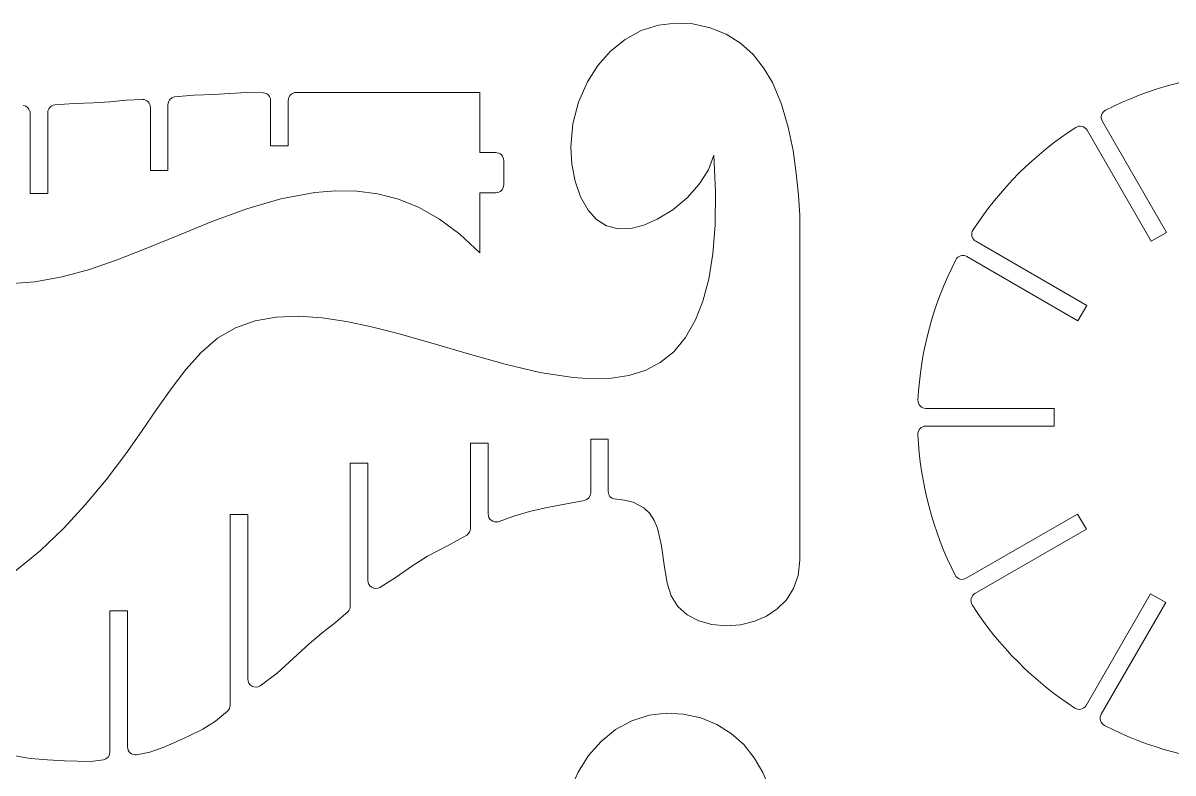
# Model space of a CAD drawing. Header units: millimetres. Extents: x 233 to 3100, y -866 to 268.
# Drawn here: x 705 to 992, y -613.2 to -426.2 of the extents above; entities that cross this region are included whole.
import ezdxf

# ---------------------------------------------------------------- set-up
doc = ezdxf.new("R2010")
doc.units = ezdxf.units.MM
doc.header["$MEASUREMENT"] = 0
doc.layers.add('layer 1', color=7, linetype='Continuous')

msp = doc.modelspace()

# ---------------------------------------------------------------- linework, layer by layer
at = {"layer": 'layer 1', "lineweight": 9}
for points, knots in [([(898.8539, -474.0684), (898.8539, -474.0684), (898.4994, -469.143), (898.4994, -469.143), (898.4994, -469.143), (898.4994, -469.143), (897.9721, -463.7027), (897.9721, -463.7027), (897.9721, -463.7027), (897.9721, -463.7027), (897.1648, -457.9593), (897.1648, -457.9593), (897.1648, -457.9593), (897.1648, -457.9593), (895.9703, -452.1245), (895.9703, -452.1245), (895.9703, -452.1245), (895.9703, -452.1245), (894.2813, -446.4101), (894.2813, -446.4101), (894.2813, -446.4101), (894.2813, -446.4101), (891.9908, -441.028), (891.9908, -441.028), (891.9908, -441.028), (891.9908, -441.028), (889.8137, -437.3368), (889.8137, -437.3368), (889.8137, -437.3368), (889.8137, -437.3368), (887.1927, -434.0409), (887.1927, -434.0409), (887.1927, -434.0409), (887.1927, -434.0409), (884.0825, -431.2298), (884.0825, -431.2298), (884.0825, -431.2298), (884.0825, -431.2298), (880.4621, -428.9872), (880.4621, -428.9872), (880.4621, -428.9872), (880.4621, -428.9872), (876.4425, -427.3671), (876.4425, -427.3671), (876.4425, -427.3671), (876.4425, -427.3671), (872.1801, -426.4128), (872.1801, -426.4128), (872.1801, -426.4128), (872.1801, -426.4128), (867.8311, -426.168), (867.8311, -426.168), (867.8311, -426.168), (867.8311, -426.168), (863.5521, -426.676), (863.5521, -426.676), (863.5521, -426.676), (863.5521, -426.676), (859.2229, -428.0753), (859.2229, -428.0753), (859.2229, -428.0753), (859.2229, -428.0753), (855.2218, -430.2907), (855.2218, -430.2907), (855.2218, -430.2907), (855.2218, -430.2907), (851.6139, -433.2257), (851.6139, -433.2257), (851.6139, -433.2257), (851.6139, -433.2257), (848.4642, -436.7834), (848.4642, -436.7834), (848.4642, -436.7834), (848.4642, -436.7834), (845.8378, -440.8672), (845.8378, -440.8672), (845.8378, -440.8672), (845.8378, -440.8672), (843.6123, -445.9041), (843.6123, -445.9041), (843.6123, -445.9041), (843.6123, -445.9041), (842.2024, -451.3383), (842.2024, -451.3383), (842.2024, -451.3383), (842.2024, -451.3383), (841.6972, -457.0372), (841.6972, -457.0372), (841.6972, -457.0372), (841.6972, -457.0372), (841.9606, -461.389), (841.9606, -461.389), (841.9606, -461.389), (841.9606, -461.389), (842.7775, -465.623), (842.7775, -465.623), (842.7775, -465.623), (842.7775, -465.623), (844.1346, -469.5226), (844.1346, -469.5226), (844.1346, -469.5226), (844.1346, -469.5226), (846.0185, -472.8711), (846.0185, -472.8711), (846.0185, -472.8711), (846.0185, -472.8711), (848.1246, -475.2096), (848.1246, -475.2096), (848.1246, -475.2096), (848.1246, -475.2096), (850.6269, -476.7893), (850.6269, -476.7893), (850.6269, -476.7893), (850.6269, -476.7893), (853.499, -477.4978), (853.499, -477.4978), (853.499, -477.4978), (853.499, -477.4978), (856.6421, -477.3907), (856.6421, -477.3907), (856.6421, -477.3907), (856.6421, -477.3907), (859.9386, -476.5676), (859.9386, -476.5676), (859.9386, -476.5676), (859.9386, -476.5676), (863.2707, -475.1282), (863.2707, -475.1282), (863.2707, -475.1282), (863.2707, -475.1282), (867.1508, -472.7278), (867.1508, -472.7278), (867.1508, -472.7278), (867.1508, -472.7278), (870.7094, -469.7558), (870.7094, -469.7558), (870.7094, -469.7558), (870.7094, -469.7558), (873.7434, -466.3843), (873.7434, -466.3843), (873.7434, -466.3843), (873.7434, -466.3843), (876.0493, -462.7856), (876.0493, -462.7856), (876.0493, -462.7856), (876.0493, -462.7856), (877.4238, -459.1319), (877.4238, -459.1319)], [0, 0, 0, 0, 0.02631579, 0.02631579, 0.02631579, 0.02631579, 0.05263158, 0.05263158, 0.05263158, 0.05263158, 0.07894737, 0.07894737, 0.07894737, 0.07894737, 0.10526316, 0.10526316, 0.10526316, 0.10526316, 0.13157895, 0.13157895, 0.13157895, 0.13157895, 0.15789474, 0.15789474, 0.15789474, 0.15789474, 0.18421053, 0.18421053, 0.18421053, 0.18421053, 0.21052632, 0.21052632, 0.21052632, 0.21052632, 0.23684211, 0.23684211, 0.23684211, 0.23684211, 0.26315789, 0.26315789, 0.26315789, 0.26315789, 0.28947368, 0.28947368, 0.28947368, 0.28947368, 0.31578947, 0.31578947, 0.31578947, 0.31578947, 0.34210526, 0.34210526, 0.34210526, 0.34210526, 0.36842105, 0.36842105, 0.36842105, 0.36842105, 0.39473684, 0.39473684, 0.39473684, 0.39473684, 0.42105263, 0.42105263, 0.42105263, 0.42105263, 0.44736842, 0.44736842, 0.44736842, 0.44736842, 0.47368421, 0.47368421, 0.47368421, 0.47368421, 0.5, 0.5, 0.5, 0.5, 0.52631579, 0.52631579, 0.52631579, 0.52631579, 0.55263158, 0.55263158, 0.55263158, 0.55263158, 0.57894737, 0.57894737, 0.57894737, 0.57894737, 0.60526316, 0.60526316, 0.60526316, 0.60526316, 0.63157895, 0.63157895, 0.63157895, 0.63157895, 0.65789474, 0.65789474, 0.65789474, 0.65789474, 0.68421053, 0.68421053, 0.68421053, 0.68421053, 0.71052632, 0.71052632, 0.71052632, 0.71052632, 0.73684211, 0.73684211, 0.73684211, 0.73684211, 0.76315789, 0.76315789, 0.76315789, 0.76315789, 0.78947368, 0.78947368, 0.78947368, 0.78947368, 0.81578947, 0.81578947, 0.81578947, 0.81578947, 0.84210526, 0.84210526, 0.84210526, 0.84210526, 0.86842105, 0.86842105, 0.86842105, 0.86842105, 0.89473684, 0.89473684, 0.89473684, 0.89473684, 0.92105263, 0.92105263, 0.92105263, 0.92105263, 0.94736842, 0.94736842, 0.94736842, 0.94736842, 1, 1, 1, 1]), ([(764.9162, -443.5587), (764.9162, -443.5587), (760.7696, -443.4871), (760.7696, -443.4871), (760.7696, -443.4871), (760.7696, -443.4871), (756.6277, -443.7331), (756.6277, -443.7331), (756.6277, -443.7331), (756.6277, -443.7331), (752.4874, -443.9897), (752.4874, -443.9897), (752.4874, -443.9897), (752.4874, -443.9897), (747.6187, -444.1283), (747.6187, -444.1283), (747.6187, -444.1283), (747.6187, -444.1283), (742.8091, -444.5908), (742.8091, -444.5908)], [0, 0, 0, 0, 0.16666667, 0.16666667, 0.16666667, 0.16666667, 0.33333333, 0.33333333, 0.33333333, 0.33333333, 0.5, 0.5, 0.5, 0.5, 0.66666667, 0.66666667, 0.66666667, 0.66666667, 1, 1, 1, 1]), ([(773.1563, -443.4969), (772.6259, -443.4969), (772.1172, -443.7076), (771.7421, -444.0827), (771.7421, -444.0827), (771.367, -444.4578), (771.1563, -444.9665), (771.1563, -445.4969)], [0, 0, 0, 0, 0.33333333, 0.33333333, 0.33333333, 0.33333333, 1, 1, 1, 1]), ([(734.7962, -445.2242), (734.7962, -445.2242), (730.707, -445.4011), (730.707, -445.4011), (730.707, -445.4011), (730.707, -445.4011), (726.6264, -445.8239), (726.6264, -445.8239), (726.6264, -445.8239), (726.6264, -445.8239), (722.536, -446.1057), (722.536, -446.1057), (722.536, -446.1057), (722.536, -446.1057), (717.7055, -446.2437), (717.7055, -446.2437), (717.7055, -446.2437), (717.7055, -446.2437), (712.8923, -446.6098), (712.8923, -446.6098)], [0, 0, 0, 0, 0.16666667, 0.16666667, 0.16666667, 0.16666667, 0.33333333, 0.33333333, 0.33333333, 0.33333333, 0.5, 0.5, 0.5, 0.5, 0.66666667, 0.66666667, 0.66666667, 0.66666667, 1, 1, 1, 1]), ([(975.1724, -447.9193), (974.6846, -448.169), (974.3205, -448.6078), (974.1653, -449.1334), (974.1653, -449.1334), (974.0102, -449.659), (974.0774, -450.2252), (974.3514, -450.6998)], [0, 0, 0, 0, 0.33333333, 0.33333333, 0.33333333, 0.33333333, 1, 1, 1, 1]), ([(970.5377, -452.8943), (970.264, -452.4202), (969.8079, -452.079), (969.2757, -451.9503), (969.2757, -451.9503), (968.7436, -451.8216), (968.182, -451.9167), (967.7219, -452.2134)], [0, 0, 0, 0, 0.33333333, 0.33333333, 0.33333333, 0.33333333, 1, 1, 1, 1]), ([(877.4238, -459.1319), (877.4238, -459.1319), (877.8099, -468.2971), (877.8099, -468.2971), (877.8099, -468.2971), (877.8099, -468.2971), (877.7046, -476.4723), (877.7046, -476.4723), (877.7046, -476.4723), (877.7046, -476.4723), (877.1314, -483.7057), (877.1314, -483.7057), (877.1314, -483.7057), (877.1314, -483.7057), (876.1135, -490.0455), (876.1135, -490.0455), (876.1135, -490.0455), (876.1135, -490.0455), (874.6743, -495.5402), (874.6743, -495.5402), (874.6743, -495.5402), (874.6743, -495.5402), (872.837, -500.2378), (872.837, -500.2378), (872.837, -500.2378), (872.837, -500.2378), (870.3234, -504.6301), (870.3234, -504.6301), (870.3234, -504.6301), (870.3234, -504.6301), (867.3687, -508.1435), (867.3687, -508.1435), (867.3687, -508.1435), (867.3687, -508.1435), (864.0063, -510.8468), (864.0063, -510.8468), (864.0063, -510.8468), (864.0063, -510.8468), (860.2693, -512.8086), (860.2693, -512.8086), (860.2693, -512.8086), (860.2693, -512.8086), (856.191, -514.0977), (856.191, -514.0977), (856.191, -514.0977), (856.191, -514.0977), (851.8045, -514.7828), (851.8045, -514.7828), (851.8045, -514.7828), (851.8045, -514.7828), (847.143, -514.9325), (847.143, -514.9325), (847.143, -514.9325), (847.143, -514.9325), (842.2398, -514.6158), (842.2398, -514.6158), (842.2398, -514.6158), (842.2398, -514.6158), (833.9748, -513.3099), (833.9748, -513.3099), (833.9748, -513.3099), (833.9748, -513.3099), (825.312, -511.2671), (825.312, -511.2671), (825.312, -511.2671), (825.312, -511.2671), (816.3875, -508.7686), (816.3875, -508.7686), (816.3875, -508.7686), (816.3875, -508.7686), (807.3373, -506.0961), (807.3373, -506.0961), (807.3373, -506.0961), (807.3373, -506.0961), (798.2974, -503.5309), (798.2974, -503.5309), (798.2974, -503.5309), (798.2974, -503.5309), (791.922, -501.9203), (791.922, -501.9203), (791.922, -501.9203), (791.922, -501.9203), (785.6709, -500.6107), (785.6709, -500.6107), (785.6709, -500.6107), (785.6709, -500.6107), (779.5936, -499.7046), (779.5936, -499.7046), (779.5936, -499.7046), (779.5936, -499.7046), (773.7397, -499.3046), (773.7397, -499.3046), (773.7397, -499.3046), (773.7397, -499.3046), (768.1588, -499.5133), (768.1588, -499.5133), (768.1588, -499.5133), (768.1588, -499.5133), (762.9004, -500.4332), (762.9004, -500.4332), (762.9004, -500.4332), (762.9004, -500.4332), (758.0142, -502.167), (758.0142, -502.167), (758.0142, -502.167), (758.0142, -502.167), (753.5455, -504.8108), (753.5455, -504.8108), (753.5455, -504.8108), (753.5455, -504.8108), (749.4569, -508.3315), (749.4569, -508.3315), (749.4569, -508.3315), (749.4569, -508.3315), (745.6338, -512.5761), (745.6338, -512.5761), (745.6338, -512.5761), (745.6338, -512.5761), (741.9587, -517.3871), (741.9587, -517.3871), (741.9587, -517.3871), (741.9587, -517.3871), (738.3144, -522.6072), (738.3144, -522.6072), (738.3144, -522.6072), (738.3144, -522.6072), (734.5833, -528.0788), (734.5833, -528.0788), (734.5833, -528.0788), (734.5833, -528.0788), (730.6502, -533.6454), (730.6502, -533.6454), (730.6502, -533.6454), (730.6502, -533.6454), (725.7422, -540.093), (725.7422, -540.093), (725.7422, -540.093), (725.7422, -540.093), (720.5247, -546.3506), (720.5247, -546.3506), (720.5247, -546.3506), (720.5247, -546.3506), (715.0394, -552.2742), (715.0394, -552.2742), (715.0394, -552.2742), (715.0394, -552.2742), (709.3278, -557.7198), (709.3278, -557.7198), (709.3278, -557.7198), (709.3278, -557.7198), (703.4314, -562.5434), (703.4314, -562.5434), (703.4314, -562.5434), (703.4314, -562.5434), (697.392, -566.6011), (697.392, -566.6011), (697.392, -566.6011), (697.392, -566.6011), (692.7935, -569.0551), (692.7935, -569.0551), (692.7935, -569.0551), (692.7935, -569.0551), (688.1555, -570.9364), (688.1555, -570.9364), (688.1555, -570.9364), (688.1555, -570.9364), (683.4954, -572.1844), (683.4954, -572.1844), (683.4954, -572.1844), (683.4954, -572.1844), (678.8309, -572.7383), (678.8309, -572.7383), (678.8309, -572.7383), (678.8309, -572.7383), (674.1794, -572.5374), (674.1794, -572.5374), (674.1794, -572.5374), (674.1794, -572.5374), (669.5574, -571.5296), (669.5574, -571.5296), (669.5574, -571.5296), (669.5574, -571.5296), (664.9654, -569.7852), (664.9654, -569.7852), (664.9654, -569.7852), (664.9654, -569.7852), (660.3918, -567.4642), (660.3918, -567.4642), (660.3918, -567.4642), (660.3918, -567.4642), (655.1726, -564.3132), (655.1726, -564.3132), (655.1726, -564.3132), (655.1726, -564.3132), (649.945, -560.8622), (649.945, -560.8622), (649.945, -560.8622), (649.945, -560.8622), (644.6918, -557.353), (644.6918, -557.353), (644.6918, -557.353), (644.6918, -557.353), (639.3955, -554.0273), (639.3955, -554.0273), (639.3955, -554.0273), (639.3955, -554.0273), (634.0389, -551.127), (634.0389, -551.127), (634.0389, -551.127), (634.0389, -551.127), (628.6045, -548.8937), (628.6045, -548.8937), (628.6045, -548.8937), (628.6045, -548.8937), (623.0782, -547.5258), (623.0782, -547.5258), (623.0782, -547.5258), (623.0782, -547.5258), (616.5187, -546.9807), (616.5187, -546.9807), (616.5187, -546.9807), (616.5187, -546.9807), (609.8504, -547.4125), (609.8504, -547.4125), (609.8504, -547.4125), (609.8504, -547.4125), (603.0864, -548.6589), (603.0864, -548.6589), (603.0864, -548.6589), (603.0864, -548.6589), (596.2393, -550.5574), (596.2393, -550.5574), (596.2393, -550.5574), (596.2393, -550.5574), (589.3222, -552.9457), (589.3222, -552.9457), (589.3222, -552.9457), (589.3222, -552.9457), (582.3476, -555.6613), (582.3476, -555.6613), (582.3476, -555.6613), (582.3476, -555.6613), (573.9206, -559.1235), (573.9206, -559.1235), (573.9206, -559.1235), (573.9206, -559.1235), (565.4517, -562.5426), (565.4517, -562.5426), (565.4517, -562.5426), (565.4517, -562.5426), (556.9631, -565.638), (556.9631, -565.638), (556.9631, -565.638), (556.9631, -565.638), (548.4769, -568.129), (548.4769, -568.129), (548.4769, -568.129), (548.4769, -568.129), (540.0155, -569.7351), (540.0155, -569.7351), (540.0155, -569.7351), (540.0155, -569.7351), (534.7494, -570.1647), (534.7494, -570.1647), (534.7494, -570.1647), (534.7494, -570.1647), (529.5071, -570.0706), (529.5071, -570.0706), (529.5071, -570.0706), (529.5071, -570.0706), (524.2938, -569.3841), (524.2938, -569.3841), (524.2938, -569.3841), (524.2938, -569.3841), (519.1151, -568.0367), (519.1151, -568.0367), (519.1151, -568.0367), (519.1151, -568.0367), (513.9763, -565.96), (513.9763, -565.96), (513.9763, -565.96), (513.9763, -565.96), (508.8829, -563.0854), (508.8829, -563.0854), (508.8829, -563.0854), (508.8829, -563.0854), (503.8403, -559.3445), (503.8403, -559.3445), (503.8403, -559.3445), (503.8403, -559.3445), (498.8539, -554.6686), (498.8539, -554.6686)], [0, 0, 0, 0, 0.01351351, 0.01351351, 0.01351351, 0.01351351, 0.02702703, 0.02702703, 0.02702703, 0.02702703, 0.04054054, 0.04054054, 0.04054054, 0.04054054, 0.05405405, 0.05405405, 0.05405405, 0.05405405, 0.06756757, 0.06756757, 0.06756757, 0.06756757, 0.08108108, 0.08108108, 0.08108108, 0.08108108, 0.09459459, 0.09459459, 0.09459459, 0.09459459, 0.10810811, 0.10810811, 0.10810811, 0.10810811, 0.12162162, 0.12162162, 0.12162162, 0.12162162, 0.13513514, 0.13513514, 0.13513514, 0.13513514, 0.14864865, 0.14864865, 0.14864865, 0.14864865, 0.16216216, 0.16216216, 0.16216216, 0.16216216, 0.17567568, 0.17567568, 0.17567568, 0.17567568, 0.18918919, 0.18918919, 0.18918919, 0.18918919, 0.2027027, 0.2027027, 0.2027027, 0.2027027, 0.21621622, 0.21621622, 0.21621622, 0.21621622, 0.22972973, 0.22972973, 0.22972973, 0.22972973, 0.24324324, 0.24324324, 0.24324324, 0.24324324, 0.25675676, 0.25675676, 0.25675676, 0.25675676, 0.27027027, 0.27027027, 0.27027027, 0.27027027, 0.28378378, 0.28378378, 0.28378378, 0.28378378, 0.2972973, 0.2972973, 0.2972973, 0.2972973, 0.31081081, 0.31081081, 0.31081081, 0.31081081, 0.32432432, 0.32432432, 0.32432432, 0.32432432, 0.33783784, 0.33783784, 0.33783784, 0.33783784, 0.35135135, 0.35135135, 0.35135135, 0.35135135, 0.36486486, 0.36486486, 0.36486486, 0.36486486, 0.37837838, 0.37837838, 0.37837838, 0.37837838, 0.39189189, 0.39189189, 0.39189189, 0.39189189, 0.40540541, 0.40540541, 0.40540541, 0.40540541, 0.41891892, 0.41891892, 0.41891892, 0.41891892, 0.43243243, 0.43243243, 0.43243243, 0.43243243, 0.44594595, 0.44594595, 0.44594595, 0.44594595, 0.45945946, 0.45945946, 0.45945946, 0.45945946, 0.47297297, 0.47297297, 0.47297297, 0.47297297, 0.48648649, 0.48648649, 0.48648649, 0.48648649, 0.5, 0.5, 0.5, 0.5, 0.51351351, 0.51351351, 0.51351351, 0.51351351, 0.52702703, 0.52702703, 0.52702703, 0.52702703, 0.54054054, 0.54054054, 0.54054054, 0.54054054, 0.55405405, 0.55405405, 0.55405405, 0.55405405, 0.56756757, 0.56756757, 0.56756757, 0.56756757, 0.58108108, 0.58108108, 0.58108108, 0.58108108, 0.59459459, 0.59459459, 0.59459459, 0.59459459, 0.60810811, 0.60810811, 0.60810811, 0.60810811, 0.62162162, 0.62162162, 0.62162162, 0.62162162, 0.63513514, 0.63513514, 0.63513514, 0.63513514, 0.64864865, 0.64864865, 0.64864865, 0.64864865, 0.66216216, 0.66216216, 0.66216216, 0.66216216, 0.67567568, 0.67567568, 0.67567568, 0.67567568, 0.68918919, 0.68918919, 0.68918919, 0.68918919, 0.7027027, 0.7027027, 0.7027027, 0.7027027, 0.71621622, 0.71621622, 0.71621622, 0.71621622, 0.72972973, 0.72972973, 0.72972973, 0.72972973, 0.74324324, 0.74324324, 0.74324324, 0.74324324, 0.75675676, 0.75675676, 0.75675676, 0.75675676, 0.77027027, 0.77027027, 0.77027027, 0.77027027, 0.78378378, 0.78378378, 0.78378378, 0.78378378, 0.7972973, 0.7972973, 0.7972973, 0.7972973, 0.81081081, 0.81081081, 0.81081081, 0.81081081, 0.82432432, 0.82432432, 0.82432432, 0.82432432, 0.83783784, 0.83783784, 0.83783784, 0.83783784, 0.85135135, 0.85135135, 0.85135135, 0.85135135, 0.86486486, 0.86486486, 0.86486486, 0.86486486, 0.87837838, 0.87837838, 0.87837838, 0.87837838, 0.89189189, 0.89189189, 0.89189189, 0.89189189, 0.90540541, 0.90540541, 0.90540541, 0.90540541, 0.91891892, 0.91891892, 0.91891892, 0.91891892, 0.93243243, 0.93243243, 0.93243243, 0.93243243, 0.94594595, 0.94594595, 0.94594595, 0.94594595, 0.95945946, 0.95945946, 0.95945946, 0.95945946, 0.97297297, 0.97297297, 0.97297297, 0.97297297, 1, 1, 1, 1]), ([(824.9563, -460.4969), (824.9563, -459.9665), (824.7456, -459.4578), (824.3705, -459.0827), (824.3705, -459.0827), (823.9954, -458.7076), (823.4867, -458.4969), (822.9563, -458.4969)], [0, 0, 0, 0, 0.33333333, 0.33333333, 0.33333333, 0.33333333, 1, 1, 1, 1]), ([(440.3864, -579.0336), (440.3864, -579.0336), (440.0003, -569.8684), (440.0003, -569.8684), (440.0003, -569.8684), (440.0003, -569.8684), (440.1056, -561.6932), (440.1056, -561.6932), (440.1056, -561.6932), (440.1056, -561.6932), (440.6788, -554.4598), (440.6788, -554.4598), (440.6788, -554.4598), (440.6788, -554.4598), (441.6967, -548.12), (441.6967, -548.12), (441.6967, -548.12), (441.6967, -548.12), (443.136, -542.6253), (443.136, -542.6253), (443.136, -542.6253), (443.136, -542.6253), (444.9732, -537.9277), (444.9732, -537.9277), (444.9732, -537.9277), (444.9732, -537.9277), (447.4868, -533.5354), (447.4868, -533.5354), (447.4868, -533.5354), (447.4868, -533.5354), (450.4415, -530.022), (450.4415, -530.022), (450.4415, -530.022), (450.4415, -530.022), (453.8039, -527.3187), (453.8039, -527.3187), (453.8039, -527.3187), (453.8039, -527.3187), (457.5409, -525.3569), (457.5409, -525.3569), (457.5409, -525.3569), (457.5409, -525.3569), (461.6192, -524.0678), (461.6192, -524.0678), (461.6192, -524.0678), (461.6192, -524.0678), (466.0057, -523.3827), (466.0057, -523.3827), (466.0057, -523.3827), (466.0057, -523.3827), (470.6672, -523.2329), (470.6672, -523.2329), (470.6672, -523.2329), (470.6672, -523.2329), (475.5704, -523.5497), (475.5704, -523.5497), (475.5704, -523.5497), (475.5704, -523.5497), (483.8354, -524.8556), (483.8354, -524.8556), (483.8354, -524.8556), (483.8354, -524.8556), (492.4982, -526.8984), (492.4982, -526.8984), (492.4982, -526.8984), (492.4982, -526.8984), (501.4227, -529.3969), (501.4227, -529.3969), (501.4227, -529.3969), (501.4227, -529.3969), (510.4729, -532.0694), (510.4729, -532.0694), (510.4729, -532.0694), (510.4729, -532.0694), (519.5128, -534.6346), (519.5128, -534.6346), (519.5128, -534.6346), (519.5128, -534.6346), (525.8882, -536.2452), (525.8882, -536.2452), (525.8882, -536.2452), (525.8882, -536.2452), (532.1393, -537.5548), (532.1393, -537.5548), (532.1393, -537.5548), (532.1393, -537.5548), (538.2166, -538.4609), (538.2166, -538.4609), (538.2166, -538.4609), (538.2166, -538.4609), (544.0705, -538.8609), (544.0705, -538.8609), (544.0705, -538.8609), (544.0705, -538.8609), (549.6514, -538.6522), (549.6514, -538.6522), (549.6514, -538.6522), (549.6514, -538.6522), (554.9098, -537.7323), (554.9098, -537.7323), (554.9098, -537.7323), (554.9098, -537.7323), (559.796, -535.9985), (559.796, -535.9985), (559.796, -535.9985), (559.796, -535.9985), (564.2647, -533.3547), (564.2647, -533.3547), (564.2647, -533.3547), (564.2647, -533.3547), (568.3533, -529.834), (568.3533, -529.834), (568.3533, -529.834), (568.3533, -529.834), (572.1764, -525.5894), (572.1764, -525.5894), (572.1764, -525.5894), (572.1764, -525.5894), (575.8515, -520.7784), (575.8515, -520.7784), (575.8515, -520.7784), (575.8515, -520.7784), (579.4959, -515.5583), (579.4959, -515.5583), (579.4959, -515.5583), (579.4959, -515.5583), (583.2269, -510.0867), (583.2269, -510.0867), (583.2269, -510.0867), (583.2269, -510.0867), (587.1601, -504.5201), (587.1601, -504.5201), (587.1601, -504.5201), (587.1601, -504.5201), (592.068, -498.0725), (592.068, -498.0725), (592.068, -498.0725), (592.068, -498.0725), (597.2855, -491.8149), (597.2855, -491.8149), (597.2855, -491.8149), (597.2855, -491.8149), (602.7708, -485.8913), (602.7708, -485.8913), (602.7708, -485.8913), (602.7708, -485.8913), (608.4824, -480.4457), (608.4824, -480.4457), (608.4824, -480.4457), (608.4824, -480.4457), (614.3788, -475.6221), (614.3788, -475.6221), (614.3788, -475.6221), (614.3788, -475.6221), (620.4182, -471.5644), (620.4182, -471.5644), (620.4182, -471.5644), (620.4182, -471.5644), (625.0167, -469.1104), (625.0167, -469.1104), (625.0167, -469.1104), (625.0167, -469.1104), (629.6548, -467.2291), (629.6548, -467.2291), (629.6548, -467.2291), (629.6548, -467.2291), (634.3148, -465.9811), (634.3148, -465.9811), (634.3148, -465.9811), (634.3148, -465.9811), (638.9793, -465.4272), (638.9793, -465.4272), (638.9793, -465.4272), (638.9793, -465.4272), (643.6308, -465.6281), (643.6308, -465.6281), (643.6308, -465.6281), (643.6308, -465.6281), (648.2528, -466.6359), (648.2528, -466.6359), (648.2528, -466.6359), (648.2528, -466.6359), (652.8448, -468.3802), (652.8448, -468.3802), (652.8448, -468.3802), (652.8448, -468.3802), (657.4184, -470.7013), (657.4184, -470.7013), (657.4184, -470.7013), (657.4184, -470.7013), (662.6376, -473.8523), (662.6376, -473.8523), (662.6376, -473.8523), (662.6376, -473.8523), (667.8652, -477.3033), (667.8652, -477.3033), (667.8652, -477.3033), (667.8652, -477.3033), (673.1184, -480.8125), (673.1184, -480.8125), (673.1184, -480.8125), (673.1184, -480.8125), (678.4147, -484.1381), (678.4147, -484.1381), (678.4147, -484.1381), (678.4147, -484.1381), (683.7713, -487.0385), (683.7713, -487.0385), (683.7713, -487.0385), (683.7713, -487.0385), (689.2057, -489.2718), (689.2057, -489.2718), (689.2057, -489.2718), (689.2057, -489.2718), (694.732, -490.6397), (694.732, -490.6397), (694.732, -490.6397), (694.732, -490.6397), (701.2915, -491.1848), (701.2915, -491.1848), (701.2915, -491.1848), (701.2915, -491.1848), (707.9598, -490.753), (707.9598, -490.753), (707.9598, -490.753), (707.9598, -490.753), (714.7238, -489.5066), (714.7238, -489.5066), (714.7238, -489.5066), (714.7238, -489.5066), (721.5709, -487.6081), (721.5709, -487.6081), (721.5709, -487.6081), (721.5709, -487.6081), (728.488, -485.2198), (728.488, -485.2198), (728.488, -485.2198), (728.488, -485.2198), (735.4626, -482.5042), (735.4626, -482.5042), (735.4626, -482.5042), (735.4626, -482.5042), (743.8896, -479.042), (743.8896, -479.042), (743.8896, -479.042), (743.8896, -479.042), (752.3585, -475.6229), (752.3585, -475.6229), (752.3585, -475.6229), (752.3585, -475.6229), (760.8471, -472.5275), (760.8471, -472.5275), (760.8471, -472.5275), (760.8471, -472.5275), (769.3333, -470.0365), (769.3333, -470.0365), (769.3333, -470.0365), (769.3333, -470.0365), (777.7947, -468.4304), (777.7947, -468.4304), (777.7947, -468.4304), (777.7947, -468.4304), (783.0608, -468.0008), (783.0608, -468.0008), (783.0608, -468.0008), (783.0608, -468.0008), (788.3032, -468.0949), (788.3032, -468.0949), (788.3032, -468.0949), (788.3032, -468.0949), (793.5164, -468.7814), (793.5164, -468.7814), (793.5164, -468.7814), (793.5164, -468.7814), (798.6951, -470.1287), (798.6951, -470.1287), (798.6951, -470.1287), (798.6951, -470.1287), (803.8339, -472.2055), (803.8339, -472.2055), (803.8339, -472.2055), (803.8339, -472.2055), (808.9273, -475.0801), (808.9273, -475.0801), (808.9273, -475.0801), (808.9273, -475.0801), (813.9699, -478.821), (813.9699, -478.821), (813.9699, -478.821), (813.9699, -478.821), (818.9563, -483.4969), (818.9563, -483.4969)], [0, 0, 0, 0, 0.01351351, 0.01351351, 0.01351351, 0.01351351, 0.02702703, 0.02702703, 0.02702703, 0.02702703, 0.04054054, 0.04054054, 0.04054054, 0.04054054, 0.05405405, 0.05405405, 0.05405405, 0.05405405, 0.06756757, 0.06756757, 0.06756757, 0.06756757, 0.08108108, 0.08108108, 0.08108108, 0.08108108, 0.09459459, 0.09459459, 0.09459459, 0.09459459, 0.10810811, 0.10810811, 0.10810811, 0.10810811, 0.12162162, 0.12162162, 0.12162162, 0.12162162, 0.13513514, 0.13513514, 0.13513514, 0.13513514, 0.14864865, 0.14864865, 0.14864865, 0.14864865, 0.16216216, 0.16216216, 0.16216216, 0.16216216, 0.17567568, 0.17567568, 0.17567568, 0.17567568, 0.18918919, 0.18918919, 0.18918919, 0.18918919, 0.2027027, 0.2027027, 0.2027027, 0.2027027, 0.21621622, 0.21621622, 0.21621622, 0.21621622, 0.22972973, 0.22972973, 0.22972973, 0.22972973, 0.24324324, 0.24324324, 0.24324324, 0.24324324, 0.25675676, 0.25675676, 0.25675676, 0.25675676, 0.27027027, 0.27027027, 0.27027027, 0.27027027, 0.28378378, 0.28378378, 0.28378378, 0.28378378, 0.2972973, 0.2972973, 0.2972973, 0.2972973, 0.31081081, 0.31081081, 0.31081081, 0.31081081, 0.32432432, 0.32432432, 0.32432432, 0.32432432, 0.33783784, 0.33783784, 0.33783784, 0.33783784, 0.35135135, 0.35135135, 0.35135135, 0.35135135, 0.36486486, 0.36486486, 0.36486486, 0.36486486, 0.37837838, 0.37837838, 0.37837838, 0.37837838, 0.39189189, 0.39189189, 0.39189189, 0.39189189, 0.40540541, 0.40540541, 0.40540541, 0.40540541, 0.41891892, 0.41891892, 0.41891892, 0.41891892, 0.43243243, 0.43243243, 0.43243243, 0.43243243, 0.44594595, 0.44594595, 0.44594595, 0.44594595, 0.45945946, 0.45945946, 0.45945946, 0.45945946, 0.47297297, 0.47297297, 0.47297297, 0.47297297, 0.48648649, 0.48648649, 0.48648649, 0.48648649, 0.5, 0.5, 0.5, 0.5, 0.51351351, 0.51351351, 0.51351351, 0.51351351, 0.52702703, 0.52702703, 0.52702703, 0.52702703, 0.54054054, 0.54054054, 0.54054054, 0.54054054, 0.55405405, 0.55405405, 0.55405405, 0.55405405, 0.56756757, 0.56756757, 0.56756757, 0.56756757, 0.58108108, 0.58108108, 0.58108108, 0.58108108, 0.59459459, 0.59459459, 0.59459459, 0.59459459, 0.60810811, 0.60810811, 0.60810811, 0.60810811, 0.62162162, 0.62162162, 0.62162162, 0.62162162, 0.63513514, 0.63513514, 0.63513514, 0.63513514, 0.64864865, 0.64864865, 0.64864865, 0.64864865, 0.66216216, 0.66216216, 0.66216216, 0.66216216, 0.67567568, 0.67567568, 0.67567568, 0.67567568, 0.68918919, 0.68918919, 0.68918919, 0.68918919, 0.7027027, 0.7027027, 0.7027027, 0.7027027, 0.71621622, 0.71621622, 0.71621622, 0.71621622, 0.72972973, 0.72972973, 0.72972973, 0.72972973, 0.74324324, 0.74324324, 0.74324324, 0.74324324, 0.75675676, 0.75675676, 0.75675676, 0.75675676, 0.77027027, 0.77027027, 0.77027027, 0.77027027, 0.78378378, 0.78378378, 0.78378378, 0.78378378, 0.7972973, 0.7972973, 0.7972973, 0.7972973, 0.81081081, 0.81081081, 0.81081081, 0.81081081, 0.82432432, 0.82432432, 0.82432432, 0.82432432, 0.83783784, 0.83783784, 0.83783784, 0.83783784, 0.85135135, 0.85135135, 0.85135135, 0.85135135, 0.86486486, 0.86486486, 0.86486486, 0.86486486, 0.87837838, 0.87837838, 0.87837838, 0.87837838, 0.89189189, 0.89189189, 0.89189189, 0.89189189, 0.90540541, 0.90540541, 0.90540541, 0.90540541, 0.91891892, 0.91891892, 0.91891892, 0.91891892, 0.93243243, 0.93243243, 0.93243243, 0.93243243, 0.94594595, 0.94594595, 0.94594595, 0.94594595, 0.95945946, 0.95945946, 0.95945946, 0.95945946, 0.97297297, 0.97297297, 0.97297297, 0.97297297, 1, 1, 1, 1]), ([(942.0827, -477.7917), (941.7845, -478.2518), (941.6882, -478.8142), (941.8165, -479.3473), (941.8165, -479.3473), (941.9447, -479.8804), (942.2862, -480.3374), (942.761, -480.6116)], [0, 0, 0, 0, 0.33333333, 0.33333333, 0.33333333, 0.33333333, 1, 1, 1, 1]), ([(940.5492, -484.4153), (940.0753, -484.1417), (939.5101, -484.0742), (938.9851, -484.2285), (938.9851, -484.2285), (938.4602, -484.3828), (938.0214, -484.7455), (937.7709, -485.232)], [0, 0, 0, 0, 0.33333333, 0.33333333, 0.33333333, 0.33333333, 1, 1, 1, 1]), ([(928.325, -520.2049), (928.2963, -520.7527), (928.494, -521.2882), (928.8716, -521.6861), (928.8716, -521.6861), (929.2492, -522.084), (929.7737, -522.3093), (930.3223, -522.3093)], [0, 0, 0, 0, 0.33333333, 0.33333333, 0.33333333, 0.33333333, 1, 1, 1, 1]), ([(930.3023, -526.7093), (929.7554, -526.7093), (929.2323, -526.9333), (928.8549, -527.3291), (928.8549, -527.3291), (928.4775, -527.7249), (928.2786, -528.258), (928.3046, -528.8042)], [0, 0, 0, 0, 0.33333333, 0.33333333, 0.33333333, 0.33333333, 1, 1, 1, 1]), ([(823.5618, -550.556), (823.5618, -550.556), (827.4397, -549.2025), (827.4397, -549.2025), (827.4397, -549.2025), (827.4397, -549.2025), (831.3532, -547.9755), (831.3532, -547.9755), (831.3532, -547.9755), (831.3532, -547.9755), (835.3749, -547.0791), (835.3749, -547.0791), (835.3749, -547.0791), (835.3749, -547.0791), (840.2055, -546.2115), (840.2055, -546.2115), (840.2055, -546.2115), (840.2055, -546.2115), (845.0792, -545.2782), (845.0792, -545.2782)], [0, 0, 0, 0, 0.16666667, 0.16666667, 0.16666667, 0.16666667, 0.33333333, 0.33333333, 0.33333333, 0.33333333, 0.5, 0.5, 0.5, 0.5, 0.66666667, 0.66666667, 0.66666667, 0.66666667, 1, 1, 1, 1]), ([(852.5055, -544.8866), (852.5055, -544.8866), (855.0763, -545.1523), (855.0763, -545.1523), (855.0763, -545.1523), (855.0763, -545.1523), (857.2398, -545.6719), (857.2398, -545.6719), (857.2398, -545.6719), (857.2398, -545.6719), (859.8982, -547.0524), (859.8982, -547.0524), (859.8982, -547.0524), (859.8982, -547.0524), (861.3928, -548.4938), (861.3928, -548.4938), (861.3928, -548.4938), (861.3928, -548.4938), (862.5155, -550.2191), (862.5155, -550.2191), (862.5155, -550.2191), (862.5155, -550.2191), (863.3351, -552.1764), (863.3351, -552.1764), (863.3351, -552.1764), (863.3351, -552.1764), (864.3393, -556.5798), (864.3393, -556.5798), (864.3393, -556.5798), (864.3393, -556.5798), (864.9546, -561.2897), (864.9546, -561.2897), (864.9546, -561.2897), (864.9546, -561.2897), (865.7299, -565.8918), (865.7299, -565.8918), (865.7299, -565.8918), (865.7299, -565.8918), (866.7469, -569.0234), (866.7469, -569.0234), (866.7469, -569.0234), (866.7469, -569.0234), (868.3903, -571.6884), (868.3903, -571.6884), (868.3903, -571.6884), (868.3903, -571.6884), (870.7275, -573.7833), (870.7275, -573.7833), (870.7275, -573.7833), (870.7275, -573.7833), (873.6167, -575.2957), (873.6167, -575.2957), (873.6167, -575.2957), (873.6167, -575.2957), (876.9023, -576.2189), (876.9023, -576.2189), (876.9023, -576.2189), (876.9023, -576.2189), (880.4287, -576.5465), (880.4287, -576.5465), (880.4287, -576.5465), (880.4287, -576.5465), (884.0403, -576.272), (884.0403, -576.272), (884.0403, -576.272), (884.0403, -576.272), (887.5815, -575.3887), (887.5815, -575.3887), (887.5815, -575.3887), (887.5815, -575.3887), (890.5443, -574.0874), (890.5443, -574.0874), (890.5443, -574.0874), (890.5443, -574.0874), (893.2193, -572.2953), (893.2193, -572.2953), (893.2193, -572.2953), (893.2193, -572.2953), (895.497, -570.008), (895.497, -570.008), (895.497, -570.008), (895.497, -570.008), (897.2682, -567.2209), (897.2682, -567.2209), (897.2682, -567.2209), (897.2682, -567.2209), (898.4236, -563.9294), (898.4236, -563.9294), (898.4236, -563.9294), (898.4236, -563.9294), (898.8539, -560.1289), (898.8539, -560.1289)], [0, 0, 0, 0, 0.04166667, 0.04166667, 0.04166667, 0.04166667, 0.08333333, 0.08333333, 0.08333333, 0.08333333, 0.125, 0.125, 0.125, 0.125, 0.16666667, 0.16666667, 0.16666667, 0.16666667, 0.20833333, 0.20833333, 0.20833333, 0.20833333, 0.25, 0.25, 0.25, 0.25, 0.29166667, 0.29166667, 0.29166667, 0.29166667, 0.33333333, 0.33333333, 0.33333333, 0.33333333, 0.375, 0.375, 0.375, 0.375, 0.41666667, 0.41666667, 0.41666667, 0.41666667, 0.45833333, 0.45833333, 0.45833333, 0.45833333, 0.5, 0.5, 0.5, 0.5, 0.54166667, 0.54166667, 0.54166667, 0.54166667, 0.58333333, 0.58333333, 0.58333333, 0.58333333, 0.625, 0.625, 0.625, 0.625, 0.66666667, 0.66666667, 0.66666667, 0.66666667, 0.70833333, 0.70833333, 0.70833333, 0.70833333, 0.75, 0.75, 0.75, 0.75, 0.79166667, 0.79166667, 0.79166667, 0.79166667, 0.83333333, 0.83333333, 0.83333333, 0.83333333, 0.875, 0.875, 0.875, 0.875, 0.91666667, 0.91666667, 0.91666667, 0.91666667, 1, 1, 1, 1]), ([(821.0539, -548.6215), (821.0539, -549.2416), (821.3415, -549.8265), (821.8324, -550.2052), (821.8324, -550.2052), (822.3233, -550.5839), (822.9622, -550.7134), (823.5618, -550.556)], [0, 0, 0, 0, 0.33333333, 0.33333333, 0.33333333, 0.33333333, 1, 1, 1, 1]), ([(794.0215, -566.9434), (794.0215, -566.9434), (798.0767, -564.3952), (798.0767, -564.3952), (798.0767, -564.3952), (798.0767, -564.3952), (801.9806, -561.6582), (801.9806, -561.6582), (801.9806, -561.6582), (801.9806, -561.6582), (805.9636, -559.1143), (805.9636, -559.1143), (805.9636, -559.1143), (805.9636, -559.1143), (810.8768, -556.5508), (810.8768, -556.5508), (810.8768, -556.5508), (810.8768, -556.5508), (815.712, -553.9069), (815.712, -553.9069)], [0, 0, 0, 0, 0.16666667, 0.16666667, 0.16666667, 0.16666667, 0.33333333, 0.33333333, 0.33333333, 0.33333333, 0.5, 0.5, 0.5, 0.5, 0.66666667, 0.66666667, 0.66666667, 0.66666667, 1, 1, 1, 1]), ([(791.0539, -565.193), (791.0539, -565.9009), (791.4281, -566.556), (792.0378, -566.9157), (792.0378, -566.9157), (792.6475, -567.2753), (793.402, -567.2858), (794.0215, -566.9434)], [0, 0, 0, 0, 0.33333333, 0.33333333, 0.33333333, 0.33333333, 1, 1, 1, 1]), ([(937.5966, -563.8461), (937.8456, -564.335), (938.2845, -564.7003), (938.8106, -564.8562), (938.8106, -564.8562), (939.3367, -565.0121), (939.9037, -564.9451), (940.3789, -564.6707)], [0, 0, 0, 0, 0.33333333, 0.33333333, 0.33333333, 0.33333333, 1, 1, 1, 1]), ([(942.5585, -568.493), (942.085, -568.7664), (941.744, -569.2217), (941.615, -569.753), (941.615, -569.753), (941.4859, -570.2843), (941.58, -570.8453), (941.8754, -571.3054)], [0, 0, 0, 0, 0.33333333, 0.33333333, 0.33333333, 0.33333333, 1, 1, 1, 1]), ([(764.1309, -591.5157), (764.1309, -591.5157), (768.3904, -588.3231), (768.3904, -588.3231), (768.3904, -588.3231), (768.3904, -588.3231), (772.3811, -584.704), (772.3811, -584.704), (772.3811, -584.704), (772.3811, -584.704), (776.3502, -581.0148), (776.3502, -581.0148), (776.3502, -581.0148), (776.3502, -581.0148), (779.6127, -578.2961), (779.6127, -578.2961), (779.6127, -578.2961), (779.6127, -578.2961), (782.9666, -575.7231), (782.9666, -575.7231), (782.9666, -575.7231), (782.9666, -575.7231), (786.0956, -572.9391), (786.0956, -572.9391)], [0, 0, 0, 0, 0.14285714, 0.14285714, 0.14285714, 0.14285714, 0.28571429, 0.28571429, 0.28571429, 0.28571429, 0.42857143, 0.42857143, 0.42857143, 0.42857143, 0.57142857, 0.57142857, 0.57142857, 0.57142857, 0.71428571, 0.71428571, 0.71428571, 0.71428571, 1, 1, 1, 1]), ([(761.0539, -589.8304), (761.0539, -590.561), (761.4523, -591.2335), (762.0931, -591.5845), (762.0931, -591.5845), (762.734, -591.9355), (763.5152, -591.9091), (764.1309, -591.5157)], [0, 0, 0, 0, 0.33333333, 0.33333333, 0.33333333, 0.33333333, 1, 1, 1, 1]), ([(967.4637, -597.0381), (967.9238, -597.3371), (968.4865, -597.4339), (969.0201, -597.3059), (969.0201, -597.3059), (969.5537, -597.1779), (970.0112, -596.8363), (970.2856, -596.3611)], [0, 0, 0, 0, 0.33333333, 0.33333333, 0.33333333, 0.33333333, 1, 1, 1, 1]), ([(733.2929, -608.7185), (733.2929, -608.7185), (736.6539, -607.9981), (736.6539, -607.9981), (736.6539, -607.9981), (736.6539, -607.9981), (739.9244, -606.8291), (739.9244, -606.8291), (739.9244, -606.8291), (739.9244, -606.8291), (743.184, -605.4581), (743.184, -605.4581), (743.184, -605.4581), (743.184, -605.4581), (746.4542, -603.9999), (746.4542, -603.9999), (746.4542, -603.9999), (746.4542, -603.9999), (749.8187, -602.2881), (749.8187, -602.2881), (749.8187, -602.2881), (749.8187, -602.2881), (753.037, -600.2749), (753.037, -600.2749), (753.037, -600.2749), (753.037, -600.2749), (756.0243, -597.8459), (756.0243, -597.8459)], [0, 0, 0, 0, 0.125, 0.125, 0.125, 0.125, 0.25, 0.25, 0.25, 0.25, 0.375, 0.375, 0.375, 0.375, 0.5, 0.5, 0.5, 0.5, 0.625, 0.625, 0.625, 0.625, 0.75, 0.75, 0.75, 0.75, 1, 1, 1, 1]), ([(896.5154, -646.1844), (896.5154, -646.1844), (896.1609, -641.259), (896.1609, -641.259), (896.1609, -641.259), (896.1609, -641.259), (895.6336, -635.8186), (895.6336, -635.8186), (895.6336, -635.8186), (895.6336, -635.8186), (894.8263, -630.0752), (894.8263, -630.0752), (894.8263, -630.0752), (894.8263, -630.0752), (893.6317, -624.2404), (893.6317, -624.2404), (893.6317, -624.2404), (893.6317, -624.2404), (891.9428, -618.526), (891.9428, -618.526), (891.9428, -618.526), (891.9428, -618.526), (889.6523, -613.1439), (889.6523, -613.1439), (889.6523, -613.1439), (889.6523, -613.1439), (887.4752, -609.4527), (887.4752, -609.4527), (887.4752, -609.4527), (887.4752, -609.4527), (884.8541, -606.1569), (884.8541, -606.1569), (884.8541, -606.1569), (884.8541, -606.1569), (881.744, -603.3457), (881.744, -603.3457), (881.744, -603.3457), (881.744, -603.3457), (878.1236, -601.1032), (878.1236, -601.1032), (878.1236, -601.1032), (878.1236, -601.1032), (874.104, -599.483), (874.104, -599.483), (874.104, -599.483), (874.104, -599.483), (869.8415, -598.5287), (869.8415, -598.5287), (869.8415, -598.5287), (869.8415, -598.5287), (865.4926, -598.2839), (865.4926, -598.2839), (865.4926, -598.2839), (865.4926, -598.2839), (861.2135, -598.792), (861.2135, -598.792), (861.2135, -598.792), (861.2135, -598.792), (856.8843, -600.1912), (856.8843, -600.1912), (856.8843, -600.1912), (856.8843, -600.1912), (852.8833, -602.4066), (852.8833, -602.4066), (852.8833, -602.4066), (852.8833, -602.4066), (849.2754, -605.3416), (849.2754, -605.3416), (849.2754, -605.3416), (849.2754, -605.3416), (846.1257, -608.8994), (846.1257, -608.8994), (846.1257, -608.8994), (846.1257, -608.8994), (843.4993, -612.9832), (843.4993, -612.9832), (843.4993, -612.9832), (843.4993, -612.9832), (841.2738, -618.02), (841.2738, -618.02), (841.2738, -618.02), (841.2738, -618.02), (839.8639, -623.4543), (839.8639, -623.4543), (839.8639, -623.4543), (839.8639, -623.4543), (839.3587, -629.1531), (839.3587, -629.1531), (839.3587, -629.1531), (839.3587, -629.1531), (839.622, -633.5049), (839.622, -633.5049), (839.622, -633.5049), (839.622, -633.5049), (840.4389, -637.7389), (840.4389, -637.7389), (840.4389, -637.7389), (840.4389, -637.7389), (841.7961, -641.6385), (841.7961, -641.6385), (841.7961, -641.6385), (841.7961, -641.6385), (843.68, -644.987), (843.68, -644.987), (843.68, -644.987), (843.68, -644.987), (845.786, -647.3256), (845.786, -647.3256), (845.786, -647.3256), (845.786, -647.3256), (848.2884, -648.9053), (848.2884, -648.9053), (848.2884, -648.9053), (848.2884, -648.9053), (851.1605, -649.6138), (851.1605, -649.6138), (851.1605, -649.6138), (851.1605, -649.6138), (854.3036, -649.5066), (854.3036, -649.5066), (854.3036, -649.5066), (854.3036, -649.5066), (857.6, -648.6835), (857.6, -648.6835), (857.6, -648.6835), (857.6, -648.6835), (860.9322, -647.2442), (860.9322, -647.2442), (860.9322, -647.2442), (860.9322, -647.2442), (864.8122, -644.8438), (864.8122, -644.8438), (864.8122, -644.8438), (864.8122, -644.8438), (868.3709, -641.8717), (868.3709, -641.8717), (868.3709, -641.8717), (868.3709, -641.8717), (871.4049, -638.5002), (871.4049, -638.5002), (871.4049, -638.5002), (871.4049, -638.5002), (873.7108, -634.9015), (873.7108, -634.9015), (873.7108, -634.9015), (873.7108, -634.9015), (875.0853, -631.2478), (875.0853, -631.2478)], [0, 0, 0, 0, 0.02631579, 0.02631579, 0.02631579, 0.02631579, 0.05263158, 0.05263158, 0.05263158, 0.05263158, 0.07894737, 0.07894737, 0.07894737, 0.07894737, 0.10526316, 0.10526316, 0.10526316, 0.10526316, 0.13157895, 0.13157895, 0.13157895, 0.13157895, 0.15789474, 0.15789474, 0.15789474, 0.15789474, 0.18421053, 0.18421053, 0.18421053, 0.18421053, 0.21052632, 0.21052632, 0.21052632, 0.21052632, 0.23684211, 0.23684211, 0.23684211, 0.23684211, 0.26315789, 0.26315789, 0.26315789, 0.26315789, 0.28947368, 0.28947368, 0.28947368, 0.28947368, 0.31578947, 0.31578947, 0.31578947, 0.31578947, 0.34210526, 0.34210526, 0.34210526, 0.34210526, 0.36842105, 0.36842105, 0.36842105, 0.36842105, 0.39473684, 0.39473684, 0.39473684, 0.39473684, 0.42105263, 0.42105263, 0.42105263, 0.42105263, 0.44736842, 0.44736842, 0.44736842, 0.44736842, 0.47368421, 0.47368421, 0.47368421, 0.47368421, 0.5, 0.5, 0.5, 0.5, 0.52631579, 0.52631579, 0.52631579, 0.52631579, 0.55263158, 0.55263158, 0.55263158, 0.55263158, 0.57894737, 0.57894737, 0.57894737, 0.57894737, 0.60526316, 0.60526316, 0.60526316, 0.60526316, 0.63157895, 0.63157895, 0.63157895, 0.63157895, 0.65789474, 0.65789474, 0.65789474, 0.65789474, 0.68421053, 0.68421053, 0.68421053, 0.68421053, 0.71052632, 0.71052632, 0.71052632, 0.71052632, 0.73684211, 0.73684211, 0.73684211, 0.73684211, 0.76315789, 0.76315789, 0.76315789, 0.76315789, 0.78947368, 0.78947368, 0.78947368, 0.78947368, 0.81578947, 0.81578947, 0.81578947, 0.81578947, 0.84210526, 0.84210526, 0.84210526, 0.84210526, 0.86842105, 0.86842105, 0.86842105, 0.86842105, 0.89473684, 0.89473684, 0.89473684, 0.89473684, 0.92105263, 0.92105263, 0.92105263, 0.92105263, 0.94736842, 0.94736842, 0.94736842, 0.94736842, 1, 1, 1, 1]), ([(974.0843, -598.5815), (973.8109, -599.055), (973.7433, -599.6198), (973.8972, -600.1445), (973.8972, -600.1445), (974.0511, -600.6691), (974.4131, -601.1079), (974.8989, -601.3587)], [0, 0, 0, 0, 0.33333333, 0.33333333, 0.33333333, 0.33333333, 1, 1, 1, 1]), ([(731.0539, -606.7328), (731.0539, -607.3049), (731.2989, -607.8496), (731.7269, -608.2292), (731.7269, -608.2292), (732.1549, -608.6087), (732.7249, -608.7869), (733.2929, -608.7185)], [0, 0, 0, 0, 0.33333333, 0.33333333, 0.33333333, 0.33333333, 1, 1, 1, 1]), ([(702.5459, -608.8564), (702.5459, -608.8564), (706.8005, -609.6424), (706.8005, -609.6424), (706.8005, -609.6424), (706.8005, -609.6424), (711.0725, -609.9784), (711.0725, -609.9784), (711.0725, -609.9784), (711.0725, -609.9784), (715.3185, -610.1637), (715.3185, -610.1637), (715.3185, -610.1637), (715.3185, -610.1637), (718.6103, -610.3182), (718.6103, -610.3182), (718.6103, -610.3182), (718.6103, -610.3182), (721.8489, -610.3223), (721.8489, -610.3223), (721.8489, -610.3223), (721.8489, -610.3223), (725.0231, -609.9755), (725.0231, -609.9755)], [0, 0, 0, 0, 0.14285714, 0.14285714, 0.14285714, 0.14285714, 0.28571429, 0.28571429, 0.28571429, 0.28571429, 0.42857143, 0.42857143, 0.42857143, 0.42857143, 0.57142857, 0.57142857, 0.57142857, 0.57142857, 0.71428571, 0.71428571, 0.71428571, 0.71428571, 1, 1, 1, 1])]:
    msp.add_open_spline(points, degree=3, knots=knots, dxfattribs=at)
for points in [[(1010.1676, -438.5565), (997.9713, -439.1652), (986.0432, -442.3565), (975.1724, -447.9193)], [(742.8091, -444.5908), (741.8532, -444.7593), (741.1563, -445.5898), (741.1563, -446.5604)], [(766.7563, -445.5523), (766.7563, -444.5097), (765.9554, -443.642), (764.9162, -443.5587)], [(818.9563, -443.4969), (818.9563, -443.4969), (773.1563, -443.4969), (773.1563, -443.4969)], [(818.9563, -458.4969), (818.9563, -458.4969), (818.9563, -443.4969), (818.9563, -443.4969)], [(706.7563, -448.7086), (706.7563, -447.686), (705.985, -446.8281), (704.9682, -446.7198)], [(712.8924, -446.6098), (711.8986, -446.7421), (711.1563, -447.5897), (711.1563, -448.5923)], [(736.7563, -447.2238), (736.7563, -446.1348), (735.885, -445.2459), (734.7962, -445.2242)], [(736.7563, -462.9845), (736.7563, -462.9845), (736.7563, -447.2238), (736.7563, -447.2238)], [(741.1563, -446.5604), (741.1563, -446.5604), (741.1563, -462.9845), (741.1563, -462.9845)], [(766.7563, -456.8137), (766.7563, -456.8137), (766.7563, -445.5523), (766.7563, -445.5523)], [(771.1563, -445.4969), (771.1563, -445.4969), (771.1563, -456.8137), (771.1563, -456.8137)], [(706.7563, -468.6589), (706.7563, -468.6589), (706.7563, -448.7086), (706.7563, -448.7086)], [(711.1563, -448.5923), (711.1563, -448.5923), (711.1563, -468.6589), (711.1563, -468.6589)], [(967.7219, -452.2134), (957.4618, -458.8291), (948.7228, -467.5474), (942.0827, -477.7917)], [(986.5336, -480.6), (986.5336, -480.6), (970.5377, -452.8943), (970.5377, -452.8943)], [(974.3514, -450.6998), (974.3514, -450.6998), (990.3442, -478.4), (990.3442, -478.4)], [(771.1563, -456.8137), (771.1563, -456.8137), (766.7563, -456.8137), (766.7563, -456.8137)], [(822.9563, -458.4969), (822.9563, -458.4969), (818.9563, -458.4969), (818.9563, -458.4969)], [(824.9563, -466.4969), (824.9563, -466.4969), (824.9563, -460.4969), (824.9563, -460.4969)], [(741.1563, -462.9845), (741.1563, -462.9845), (736.7563, -462.9845), (736.7563, -462.9845)], [(822.9563, -468.4969), (824.0609, -468.4969), (824.9563, -467.6015), (824.9563, -466.4969)], [(711.1563, -468.6589), (711.1563, -468.6589), (706.7563, -468.6589), (706.7563, -468.6589)], [(818.9563, -468.4969), (818.9563, -468.4969), (822.9563, -468.4969), (822.9563, -468.4969)], [(818.9563, -483.4969), (818.9563, -483.4969), (818.9563, -468.4969), (818.9563, -468.4969)], [(898.8539, -560.1289), (898.8539, -560.1289), (898.8539, -474.0684), (898.8539, -474.0684)], [(990.3442, -478.4), (990.3442, -478.4), (986.5336, -480.6), (986.5336, -480.6)], [(942.761, -480.6116), (942.761, -480.6116), (970.458, -496.6024), (970.458, -496.6024)], [(968.258, -500.413), (968.258, -500.413), (940.5492, -484.4153), (940.5492, -484.4153)], [(937.7709, -485.232), (932.1823, -496.0896), (928.9627, -508.01), (928.325, -520.2049)], [(970.458, -496.6024), (970.458, -496.6024), (968.258, -500.413), (968.258, -500.413)], [(930.3223, -522.3093), (930.3223, -522.3093), (962.3373, -522.3093), (962.3373, -522.3093)], [(962.3373, -522.3093), (962.3373, -522.3093), (962.3373, -526.7093), (962.3373, -526.7093)], [(962.3373, -526.7093), (962.3373, -526.7093), (930.3023, -526.7093), (930.3023, -526.7093)], [(816.6539, -530.979), (816.6539, -530.979), (821.0539, -530.979), (821.0539, -530.979)], [(816.6539, -552.2097), (816.6539, -552.2097), (816.6539, -530.979), (816.6539, -530.979)], [(821.0539, -530.979), (821.0539, -530.979), (821.0539, -548.6215), (821.0539, -548.6215)], [(846.6539, -529.9359), (846.6539, -529.9359), (851.0539, -529.9359), (851.0539, -529.9359)], [(846.6539, -543.324), (846.6539, -543.324), (846.6539, -529.9359), (846.6539, -529.9359)], [(851.0539, -529.9359), (851.0539, -529.9359), (851.0539, -543.1367), (851.0539, -543.1367)], [(928.3046, -528.8042), (928.8847, -541.0112), (932.052, -552.9555), (937.5966, -563.8461)], [(786.6539, -535.9642), (786.6539, -535.9642), (791.0539, -535.9642), (791.0539, -535.9642)], [(786.6539, -571.5529), (786.6539, -571.5529), (786.6539, -535.9642), (786.6539, -535.9642)], [(791.0539, -535.9642), (791.0539, -535.9642), (791.0539, -565.193), (791.0539, -565.193)], [(845.0792, -545.2782), (845.9983, -545.0782), (846.6539, -544.2647), (846.6539, -543.324)], [(851.0539, -543.1367), (851.0539, -543.9932), (851.6637, -544.7284), (852.5055, -544.8866)], [(756.6539, -548.7667), (756.6539, -548.7667), (761.0539, -548.7667), (761.0539, -548.7667)], [(756.6539, -596.3892), (756.6539, -596.3892), (756.6539, -548.7667), (756.6539, -548.7667)], [(761.0539, -548.7667), (761.0539, -548.7667), (761.0539, -589.8304), (761.0539, -589.8304)], [(940.3789, -564.6707), (940.3789, -564.6707), (968.158, -548.6324), (968.158, -548.6324)], [(968.158, -548.6324), (968.158, -548.6324), (970.358, -552.443), (970.358, -552.443)], [(815.712, -553.9069), (816.2978, -553.5417), (816.6539, -552.9001), (816.6539, -552.2097)], [(970.358, -552.443), (970.358, -552.443), (942.5585, -568.493), (942.5585, -568.493)], [(970.2856, -596.3611), (970.2856, -596.3611), (986.3604, -568.5186), (986.3604, -568.5186)], [(990.171, -570.7186), (990.171, -570.7186), (974.0843, -598.5815), (974.0843, -598.5815)], [(986.3604, -568.5186), (986.3604, -568.5186), (990.171, -570.7186), (990.171, -570.7186)], [(726.6539, -572.8029), (726.6539, -572.8029), (731.0539, -572.8029), (731.0539, -572.8029)], [(726.6539, -608.0098), (726.6539, -608.0098), (726.6539, -572.8029), (726.6539, -572.8029)], [(731.0539, -572.8029), (731.0539, -572.8029), (731.0539, -606.7328), (731.0539, -606.7328)], [(786.0956, -572.9391), (786.4538, -572.5666), (786.6539, -572.0698), (786.6539, -571.5529)], [(941.8754, -571.3054), (948.4836, -581.6004), (957.2061, -590.372), (967.4637, -597.0381)], [(756.0243, -597.8459), (756.4261, -597.468), (756.6539, -596.9409), (756.6539, -596.3893)], [(974.8989, -601.3587), (985.7806, -606.9761), (997.7335, -610.2121), (1009.9629, -610.8516)], [(725.023, -609.9755), (725.9687, -609.7979), (726.6539, -608.972), (726.6539, -608.0098)]]:
    msp.add_open_spline(points, degree=3, dxfattribs=at)

doc.saveas('drawing.dxf')
